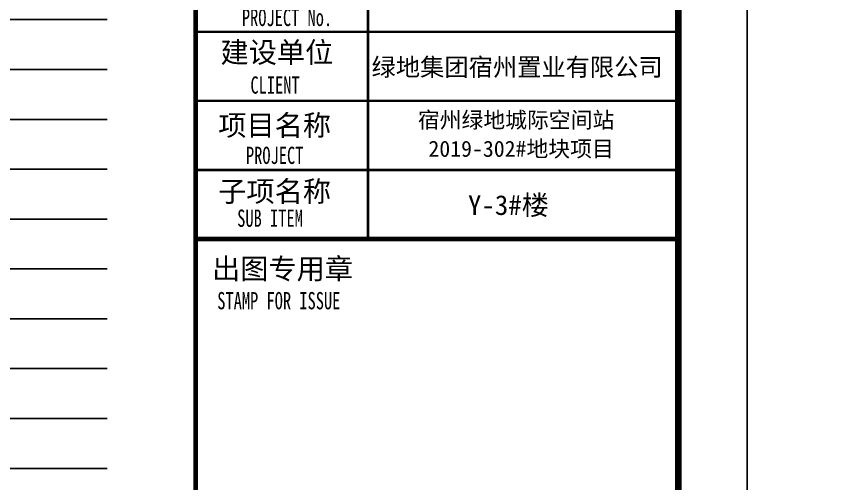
# Model space of a CAD drawing. Extents: x 3774419 to 4775970, y -926964 to 2266.
# Drawn here: x 4488368 to 4500194, y -615400 to -608627 of the extents above; entities that cross this region are included whole.
import ezdxf

# ---------------------------------------------------------------- set-up
doc = ezdxf.new("R2010")
doc.units = 0
doc.header["$LTSCALE"] = 1000
doc.header["$MEASUREMENT"] = 0
for name, color, linetype in [('!!电气', 1, 'CONTINUOUS'), ('TEL_TEXT', 7, 'CONTINUOUS'), ('图签文字', 4, 'CONTINUOUS')]:
    doc.layers.add(name, color=color, linetype=linetype)
doc.layers.add('图框', color=147, linetype='CONTINUOUS', lineweight=20)
doc.layers.add('图签', color=147, linetype='CONTINUOUS', lineweight=18)
doc.styles.add('宋体', font='', dxfattribs={"height": 4})
doc.styles.add('建筑图签-1', font='simhei.ttf', dxfattribs={"width": 0.7})
doc.styles.get('宋体').set_extended_font_data('SimSun')

# ---------------------------------------------------------------- blocks, each defined once
blk = doc.blocks.new('A$C4EE2349B')
at = {"layer": '图框'}
for points, const_width in [([(-7000, -40000), (-7000, 0)], 70), ([(-4500, -23000), (-4500, -19000)], 35), ([(-7000, -20000), (0, -20000)], 35), ([(-7000, -21000), (0, -21000)], 35), ([(-7000, -22000), (0, -22000)], 35), ([(0, -23000), (-7000, -23000)], 70)]:
    blk.add_lwpolyline(points, dxfattribs=dict(at, const_width=const_width))
at = {"layer": '图签', "color": 154, "style": '宋体'}
for s, height, p in [('绿地集团宿州置业有限公司', 258.01, (-4449, -20638)), ('宿州绿地城际空间站', 232.2, (-3778, -21391)), ('2019-302#地块项目', 232.21, (-3624, -21809)), ('Y-3#楼', 286.7, (-3051, -22652))]:
    blk.add_text(s, height=height, dxfattribs=at).set_placement(p)
at = {"layer": '图签文字', "style": '建筑图签-1', "width": 0.7}
for s, p in [('PROJECT No.', (-6330, -19915, -1799)), ('CLIENT', (-6206, -20894)), ('PROJECT', (-6271, -21913)), ('SUB ITEM', (-6398, -22824)), ('STAMP FOR ISSUE', (-6687, -24019))]:
    blk.add_text(s, height=250, dxfattribs=at).set_placement(p)
at = {"layer": '图签文字', "color": 7, "style": '建筑图签-1'}
for s, p in [('建设单位', (-6640, -20445)), ('项目名称', (-6673, -21503)), ('子项名称', (-6673, -22460)), ('出图专用章', (-6764, -23582))]:
    blk.add_text(s, height=300, dxfattribs=at).set_placement(p)

msp = doc.modelspace()

# ---------------------------------------------------------------- linework, layer by layer
at = {"layer": 'TEL_TEXT', "color": 0}
for p, q in [((4468314.4, -608675.5), (4489684.5, -608675.5)), ((4468314.4, -609398), (4489684.5, -609398)), ((4468314.4, -610120.4), (4489684.5, -610120.4)), ((4468314.4, -610842.9), (4489684.5, -610842.9)), ((4468314.4, -611565.3), (4489684.5, -611565.3)), ((4468314.4, -612287.8), (4489684.5, -612287.8)), ((4468314.4, -613010.2), (4489684.5, -613010.2)), ((4468314.4, -613732.7), (4489684.5, -613732.7)), ((4468314.4, -614455.1), (4489684.5, -614455.1)), ((4468314.4, -615177.6), (4489684.5, -615177.6))]:
    msp.add_line(p, q, dxfattribs=at)
at = {"layer": '图框'}
for points in [[(4439569.6, -587899.4), (4498969.4, -587899.4), (4498969.4, -629853.6), (4439569.6, -629853.6)], [(4498969.4, -587899.4), (4558369.2, -587899.4), (4558369.2, -629853.6), (4498969.4, -629853.6)]]:
    msp.add_lwpolyline(points, close=True, dxfattribs=at)
at = {"layer": '图框', "const_width": 100}
msp.add_lwpolyline([(4442069.6, -628853.6), (4497969.6, -628853.6), (4497969.6, -588853.6), (4442069.6, -588853.6)], close=True, dxfattribs=at)

# ---------------------------------------------------------------- block references
at = {"layer": '!!电气', "color": 2}
msp.add_blockref('A$C4EE2349B', (4497969.6, -588853.6), dxfattribs=at)

doc.saveas('drawing.dxf')
